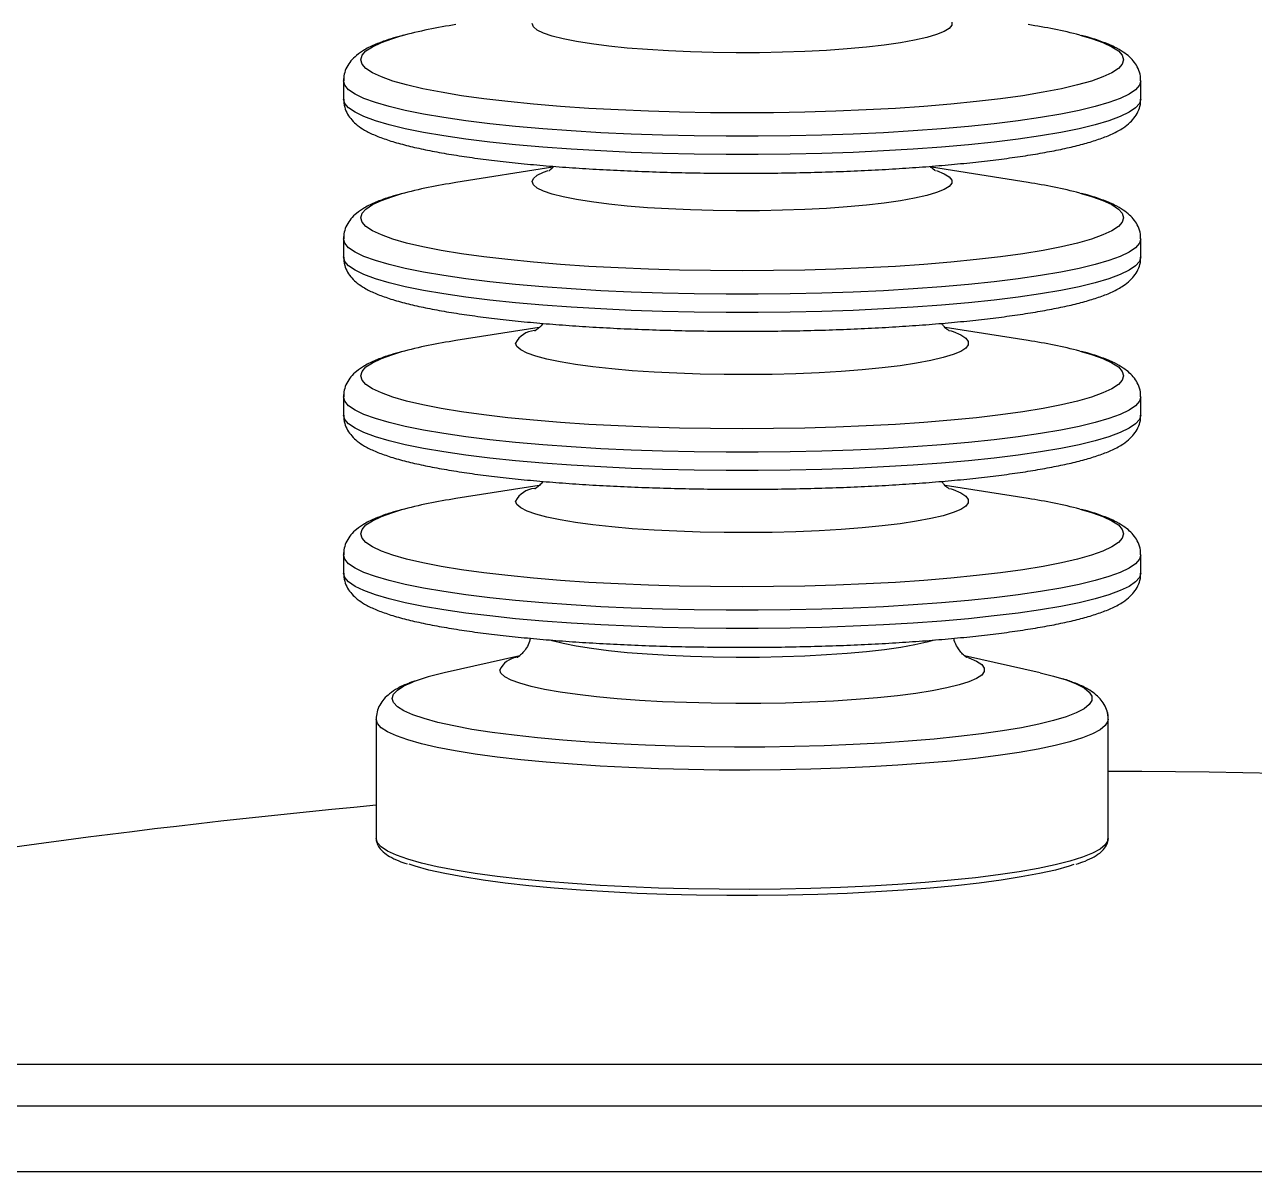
# Model space of a CAD drawing. Header units: millimetres. Extents: x 118006 to 124636, y -130611 to -125922.
# Drawn here: x 120217.4 to 120386.6, y -126960.2 to -126802.4 of the extents above; entities that cross this region are included whole.
import ezdxf

# ---------------------------------------------------------------- set-up
doc = ezdxf.new("R2010")
doc.units = ezdxf.units.MM
doc.header["$LTSCALE"] = 13
doc.layers.add('几何体', color=7, linetype='Continuous')

msp = doc.modelspace()

# ---------------------------------------------------------------- linework, layer by layer
at = {"layer": '几何体'}
for p, q in [((120261.31, -126809.86), (120261.32, -126810.18)), ((120261.28, -126810.16), (120261.28, -126812.67)), ((120371.01, -126812.67), (120371.01, -126810.16)), ((120261.32, -126812.69), (120261.32, -126813)), ((120370.97, -126812.97), (120371.01, -126812.67)), ((120290.1, -126822.06), (120276.76, -126824.17)), ((120355.52, -126824.17), (120342.18, -126822.06)), ((120261.28, -126831.9), (120261.28, -126834.4)), ((120261.31, -126831.6), (120261.32, -126831.91)), ((120371.01, -126834.4), (120371.01, -126831.9)), ((120261.32, -126834.42), (120261.32, -126834.73)), ((120370.97, -126834.7), (120371.01, -126834.4)), ((120288.23, -126844.09), (120276.76, -126845.9)), ((120355.52, -126845.9), (120344.07, -126844.09)), ((120261.28, -126853.63), (120261.28, -126856.14)), ((120261.31, -126853.33), (120261.32, -126853.64)), ((120371.01, -126856.14), (120371.01, -126853.63)), ((120261.32, -126856.15), (120261.32, -126856.47)), ((120370.97, -126856.44), (120371.01, -126856.14)), ((120288.23, -126865.82), (120276.76, -126867.63)), ((120355.52, -126867.63), (120344.07, -126865.82)), ((120261.28, -126875.36), (120261.28, -126877.87)), ((120261.31, -126875.06), (120261.32, -126875.38)), ((120371.01, -126877.87), (120371.01, -126875.36)), ((120261.32, -126877.88), (120261.32, -126878.2)), ((120370.97, -126878.17), (120371.01, -126877.87)), ((120285.54, -126889.24), (120275.14, -126891.59)), ((120357.14, -126891.59), (120346.73, -126889.24)), ((120265.76, -126897.97), (120265.76, -126914.38)), ((120366.52, -126914.38), (120366.52, -126897.97)), ((120366.52, -126914.38), (120366.52, -126914.4)), ((120073.02, -126945.44), (120659.26, -126945.44)), ((120663.64, -126951.21), (120068.64, -126951.21)), ((120068.64, -126960.17), (120366.14, -126960.17)), ((120366.14, -126960.17), (120663.64, -126960.17))]:
    msp.add_line(p, q, dxfattribs=at)
at = {"layer": '几何体', "flags": 128}
for points in [[(120344.99, -126802.08), (120344.99, -126802.52), (120344.64, -126802.96), (120343.94, -126803.39), (120342.91, -126803.81), (120341.55, -126804.21), (120339.88, -126804.59), (120337.93, -126804.94), (120335.71, -126805.26), (120333.25, -126805.54), (120330.59, -126805.78), (120327.75, -126805.98), (120324.76, -126806.13), (120321.68, -126806.24), (120318.53, -126806.3), (120315.34, -126806.32), (120312.17, -126806.28), (120309.05, -126806.19), (120306.01, -126806.06), (120303.1, -126805.88), (120300.34, -126805.66), (120297.78, -126805.4), (120295.43, -126805.1), (120293.34, -126804.77), (120291.53, -126804.4), (120290.01, -126804.01), (120288.82, -126803.6), (120287.95, -126803.18), (120287.43, -126802.74), (120287.25, -126802.3)], [(120362.62, -126803.87), (120364.21, -126804.33), (120365.79, -126804.89), (120367.03, -126805.47), (120367.92, -126806.06), (120368.46, -126806.66), (120368.63, -126807.27), (120368.46, -126807.87), (120367.92, -126808.47), (120367.03, -126809.06), (120365.79, -126809.64), (120364.21, -126810.2), (120362.31, -126810.74), (120360.09, -126811.26), (120357.57, -126811.75), (120354.76, -126812.21), (120351.69, -126812.64), (120348.38, -126813.03), (120344.85, -126813.38), (120341.13, -126813.69), (120337.23, -126813.96), (120333.19, -126814.18), (120329.03, -126814.35), (120324.78, -126814.47), (120320.48, -126814.55), (120316.14, -126814.57), (120311.81, -126814.55), (120307.5, -126814.47), (120303.25, -126814.35), (120299.1, -126814.18), (120295.05, -126813.96), (120291.16, -126813.69), (120287.43, -126813.38), (120283.9, -126813.03), (120280.59, -126812.64), (120277.52, -126812.21), (120274.72, -126811.75), (120272.19, -126811.26), (120269.97, -126810.74), (120268.07, -126810.2), (120266.49, -126809.64), (120265.25, -126809.06), (120264.36, -126808.47), (120263.83, -126807.87), (120263.65, -126807.27), (120263.65, -126807.27)], [(120263.65, -126807.27), (120263.83, -126806.66), (120264.36, -126806.06), (120265.25, -126805.47), (120266.49, -126804.89), (120268.07, -126804.33), (120269.19, -126804)], [(120371.01, -126810.17), (120370.83, -126810.78), (120370.29, -126811.39), (120369.41, -126811.99), (120368.18, -126812.58), (120366.62, -126813.16), (120364.72, -126813.71), (120362.51, -126814.25), (120360, -126814.75), (120357.21, -126815.23), (120354.15, -126815.67), (120350.84, -126816.08), (120347.31, -126816.45), (120343.57, -126816.78), (120339.66, -126817.06), (120335.6, -126817.3), (120331.4, -126817.5), (120327.12, -126817.65), (120322.75, -126817.74), (120318.35, -126817.79), (120313.93, -126817.79), (120309.53, -126817.74), (120305.17, -126817.65), (120300.88, -126817.5), (120296.69, -126817.3), (120292.62, -126817.06), (120288.71, -126816.78), (120284.97, -126816.45), (120281.44, -126816.08), (120278.13, -126815.67), (120275.07, -126815.23), (120272.28, -126814.75), (120269.77, -126814.25), (120267.56, -126813.71), (120265.67, -126813.16), (120264.1, -126812.58), (120262.87, -126811.99), (120261.99, -126811.39), (120261.45, -126810.78), (120261.28, -126810.16)], [(120371.01, -126812.67), (120370.83, -126813.29), (120370.29, -126813.9), (120369.41, -126814.5), (120368.18, -126815.09), (120366.62, -126815.66), (120364.72, -126816.22), (120362.51, -126816.75), (120360, -126817.26), (120357.21, -126817.74), (120354.15, -126818.18), (120350.84, -126818.59), (120347.31, -126818.96), (120343.57, -126819.28), (120339.66, -126819.57), (120335.6, -126819.81), (120331.4, -126820.01), (120327.12, -126820.15), (120322.75, -126820.25), (120318.35, -126820.3), (120313.93, -126820.3), (120309.53, -126820.25), (120305.17, -126820.15), (120300.88, -126820.01), (120296.69, -126819.81), (120292.62, -126819.57), (120288.71, -126819.28), (120284.97, -126818.96), (120281.44, -126818.59), (120278.13, -126818.18), (120275.07, -126817.74), (120272.28, -126817.26), (120269.77, -126816.75), (120267.56, -126816.22), (120265.67, -126815.66), (120264.1, -126815.09), (120262.87, -126814.5), (120261.99, -126813.9), (120261.45, -126813.29), (120261.28, -126812.67)], [(120287.25, -126824.03), (120287.43, -126823.59), (120287.95, -126823.15), (120288.82, -126822.72), (120289.46, -126822.49)], [(120342.88, -126822.51), (120342.91, -126822.52), (120343.94, -126822.94), (120344.64, -126823.37), (120344.99, -126823.81), (120344.99, -126824.25), (120344.64, -126824.69), (120343.94, -126825.12), (120342.91, -126825.54), (120341.55, -126825.94), (120339.88, -126826.32), (120337.93, -126826.67), (120335.71, -126826.99), (120333.25, -126827.27), (120330.59, -126827.51), (120327.75, -126827.71), (120324.76, -126827.87), (120321.68, -126827.98), (120318.53, -126828.04), (120315.34, -126828.05), (120312.17, -126828.01), (120309.05, -126827.93), (120306.01, -126827.79), (120303.1, -126827.62), (120300.34, -126827.4), (120297.78, -126827.13), (120295.43, -126826.83), (120293.34, -126826.5), (120291.53, -126826.14), (120290.01, -126825.75), (120288.82, -126825.34), (120287.95, -126824.91), (120287.43, -126824.47), (120287.25, -126824.03), (120287.25, -126824.03)], [(120362.62, -126825.6), (120364.21, -126826.06), (120365.79, -126826.63), (120367.03, -126827.2), (120367.92, -126827.8), (120368.46, -126828.39), (120368.63, -126829), (120368.46, -126829.6), (120367.92, -126830.2), (120367.03, -126830.79), (120365.79, -126831.37), (120364.21, -126831.93), (120362.31, -126832.48), (120360.09, -126832.99), (120357.57, -126833.49), (120354.76, -126833.95), (120351.69, -126834.37), (120348.38, -126834.76), (120344.85, -126835.11), (120341.13, -126835.42), (120337.23, -126835.69), (120333.19, -126835.91), (120329.03, -126836.08), (120324.78, -126836.2), (120320.48, -126836.28), (120316.14, -126836.3), (120311.81, -126836.28), (120307.5, -126836.2), (120303.25, -126836.08), (120299.1, -126835.91), (120295.05, -126835.69), (120291.16, -126835.42), (120287.43, -126835.11), (120283.9, -126834.76), (120280.59, -126834.37), (120277.52, -126833.95), (120274.72, -126833.49), (120272.19, -126832.99), (120269.97, -126832.48), (120268.07, -126831.93), (120266.49, -126831.37), (120265.25, -126830.79), (120264.36, -126830.2), (120263.83, -126829.6), (120263.65, -126829), (120263.65, -126829)], [(120263.65, -126829), (120263.83, -126828.39), (120264.36, -126827.8), (120265.25, -126827.2), (120266.49, -126826.63), (120268.07, -126826.06), (120269.19, -126825.73)], [(120371.01, -126831.9), (120370.83, -126832.51), (120370.29, -126833.12), (120369.41, -126833.72), (120368.18, -126834.31), (120366.62, -126834.89), (120364.72, -126835.45), (120362.51, -126835.98), (120360, -126836.48), (120357.21, -126836.96), (120354.15, -126837.4), (120350.84, -126837.81), (120347.31, -126838.18), (120343.57, -126838.51), (120339.66, -126838.8), (120335.6, -126839.04), (120331.4, -126839.23), (120327.12, -126839.38), (120322.75, -126839.48), (120318.35, -126839.53), (120313.93, -126839.53), (120309.53, -126839.48), (120305.17, -126839.38), (120300.88, -126839.23), (120296.69, -126839.04), (120292.62, -126838.8), (120288.71, -126838.51), (120284.97, -126838.18), (120281.44, -126837.81), (120278.13, -126837.4), (120275.07, -126836.96), (120272.28, -126836.48), (120269.77, -126835.98), (120267.56, -126835.45), (120265.67, -126834.89), (120264.1, -126834.31), (120262.87, -126833.72), (120261.99, -126833.12), (120261.45, -126832.51), (120261.28, -126831.9)], [(120371.01, -126834.4), (120370.83, -126835.02), (120370.29, -126835.63), (120369.41, -126836.23), (120368.18, -126836.82), (120366.62, -126837.4), (120364.72, -126837.95), (120362.51, -126838.49), (120360, -126838.99), (120357.21, -126839.47), (120354.15, -126839.91), (120350.84, -126840.32), (120347.31, -126840.69), (120343.57, -126841.02), (120339.66, -126841.3), (120335.6, -126841.54), (120331.4, -126841.74), (120327.12, -126841.89), (120322.75, -126841.98), (120318.35, -126842.03), (120313.93, -126842.03), (120309.53, -126841.98), (120305.17, -126841.89), (120300.88, -126841.74), (120296.69, -126841.54), (120292.62, -126841.3), (120288.71, -126841.02), (120284.97, -126840.69), (120281.44, -126840.32), (120278.13, -126839.91), (120275.07, -126839.47), (120272.28, -126838.99), (120269.77, -126838.49), (120267.56, -126837.95), (120265.67, -126837.4), (120264.1, -126836.82), (120262.87, -126836.23), (120261.99, -126835.63), (120261.45, -126835.02), (120261.28, -126834.4)], [(120344.77, -126844.53), (120345.18, -126844.66), (120346.22, -126845.1), (120346.92, -126845.55), (120347.27, -126846.01), (120347.27, -126846.47), (120346.92, -126846.93), (120346.22, -126847.38), (120345.18, -126847.82), (120343.8, -126848.24), (120342.12, -126848.64), (120340.14, -126849.01), (120337.89, -126849.35), (120335.39, -126849.66), (120332.68, -126849.92), (120329.77, -126850.15), (120326.72, -126850.32), (120323.54, -126850.46), (120320.28, -126850.54), (120316.97, -126850.58), (120313.65, -126850.57), (120310.36, -126850.51), (120307.14, -126850.4), (120304.02, -126850.24), (120301.03, -126850.04), (120298.22, -126849.79), (120295.61, -126849.51), (120293.23, -126849.19), (120291.12, -126848.83), (120289.28, -126848.45), (120287.75, -126848.04), (120286.54, -126847.61), (120285.67, -126847.16), (120285.14, -126846.7), (120284.97, -126846.24), (120284.97, -126846.24)], [(120362.62, -126847.33), (120364.21, -126847.8), (120365.79, -126848.36), (120367.03, -126848.94), (120367.92, -126849.53), (120368.46, -126850.13), (120368.63, -126850.73), (120368.46, -126851.33), (120367.92, -126851.93), (120367.03, -126852.52), (120365.79, -126853.1), (120364.21, -126853.67), (120362.31, -126854.21), (120360.09, -126854.73), (120357.57, -126855.22), (120354.76, -126855.68), (120351.69, -126856.11), (120348.38, -126856.5), (120344.85, -126856.85), (120341.13, -126857.16), (120337.23, -126857.42), (120333.19, -126857.64), (120329.03, -126857.81), (120324.78, -126857.94), (120320.48, -126858.01), (120316.14, -126858.04), (120311.81, -126858.01), (120307.5, -126857.94), (120303.25, -126857.81), (120299.1, -126857.64), (120295.05, -126857.42), (120291.16, -126857.16), (120287.43, -126856.85), (120283.9, -126856.5), (120280.59, -126856.11), (120277.52, -126855.68), (120274.72, -126855.22), (120272.19, -126854.73), (120269.97, -126854.21), (120268.07, -126853.67), (120266.49, -126853.1), (120265.25, -126852.52), (120264.36, -126851.93), (120263.83, -126851.33), (120263.65, -126850.73), (120263.65, -126850.73)], [(120263.65, -126850.73), (120263.83, -126850.13), (120264.36, -126849.53), (120265.25, -126848.94), (120266.49, -126848.36), (120268.07, -126847.8), (120269.19, -126847.46)], [(120371.01, -126853.63), (120370.83, -126854.24), (120370.29, -126854.85), (120369.41, -126855.46), (120368.18, -126856.05), (120366.62, -126856.62), (120364.72, -126857.18), (120362.51, -126857.71), (120360, -126858.22), (120357.21, -126858.69), (120354.15, -126859.14), (120350.84, -126859.54), (120347.31, -126859.91), (120343.57, -126860.24), (120339.66, -126860.53), (120335.6, -126860.77), (120331.4, -126860.96), (120327.12, -126861.11), (120322.75, -126861.21), (120318.35, -126861.26), (120313.93, -126861.26), (120309.53, -126861.21), (120305.17, -126861.11), (120300.88, -126860.96), (120296.69, -126860.77), (120292.62, -126860.53), (120288.71, -126860.24), (120284.97, -126859.91), (120281.44, -126859.54), (120278.13, -126859.14), (120275.07, -126858.69), (120272.28, -126858.22), (120269.77, -126857.71), (120267.56, -126857.18), (120265.67, -126856.62), (120264.1, -126856.05), (120262.87, -126855.46), (120261.99, -126854.85), (120261.45, -126854.24), (120261.28, -126853.63)], [(120371.01, -126856.14), (120370.83, -126856.75), (120370.29, -126857.36), (120369.41, -126857.96), (120368.18, -126858.55), (120366.62, -126859.13), (120364.72, -126859.68), (120362.51, -126860.22), (120360, -126860.72), (120357.21, -126861.2), (120354.15, -126861.64), (120350.84, -126862.05), (120347.31, -126862.42), (120343.57, -126862.75), (120339.66, -126863.03), (120335.6, -126863.28), (120331.4, -126863.47), (120327.12, -126863.62), (120322.75, -126863.72), (120318.35, -126863.77), (120313.93, -126863.77), (120309.53, -126863.72), (120305.17, -126863.62), (120300.88, -126863.47), (120296.69, -126863.28), (120292.62, -126863.03), (120288.71, -126862.75), (120284.97, -126862.42), (120281.44, -126862.05), (120278.13, -126861.64), (120275.07, -126861.2), (120272.28, -126860.72), (120269.77, -126860.22), (120267.56, -126859.68), (120265.67, -126859.13), (120264.1, -126858.55), (120262.87, -126857.96), (120261.99, -126857.36), (120261.45, -126856.75), (120261.28, -126856.14)], [(120344.77, -126866.26), (120345.18, -126866.4), (120346.22, -126866.83), (120346.92, -126867.29), (120347.27, -126867.74), (120347.27, -126868.21), (120346.92, -126868.67), (120346.22, -126869.12), (120345.18, -126869.56), (120343.8, -126869.98), (120342.12, -126870.37), (120340.14, -126870.74), (120337.89, -126871.08), (120335.39, -126871.39), (120332.68, -126871.65), (120329.77, -126871.88), (120326.72, -126872.06), (120323.54, -126872.19), (120320.28, -126872.28), (120316.97, -126872.31), (120313.65, -126872.3), (120310.36, -126872.24), (120307.14, -126872.13), (120304.02, -126871.97), (120301.03, -126871.77), (120298.22, -126871.53), (120295.61, -126871.24), (120293.23, -126870.92), (120291.12, -126870.56), (120289.28, -126870.18), (120287.75, -126869.77), (120286.54, -126869.34), (120285.67, -126868.89), (120285.14, -126868.44), (120284.97, -126867.98), (120284.97, -126867.98)], [(120362.62, -126869.07), (120364.21, -126869.53), (120365.79, -126870.09), (120367.03, -126870.67), (120367.92, -126871.26), (120368.46, -126871.86), (120368.63, -126872.46), (120368.46, -126873.07), (120367.92, -126873.67), (120367.03, -126874.26), (120365.79, -126874.84), (120364.21, -126875.4), (120362.31, -126875.94), (120360.09, -126876.46), (120357.57, -126876.95), (120354.76, -126877.41), (120351.69, -126877.84), (120348.38, -126878.23), (120344.85, -126878.58), (120341.13, -126878.89), (120337.23, -126879.15), (120333.19, -126879.37), (120329.03, -126879.55), (120324.78, -126879.67), (120320.48, -126879.74), (120316.14, -126879.77), (120311.81, -126879.74), (120307.5, -126879.67), (120303.25, -126879.55), (120299.1, -126879.37), (120295.05, -126879.15), (120291.16, -126878.89), (120287.43, -126878.58), (120283.9, -126878.23), (120280.59, -126877.84), (120277.52, -126877.41), (120274.72, -126876.95), (120272.19, -126876.46), (120269.97, -126875.94), (120268.07, -126875.4), (120266.49, -126874.84), (120265.25, -126874.26), (120264.36, -126873.67), (120263.83, -126873.07), (120263.65, -126872.46), (120263.65, -126872.46)], [(120263.65, -126872.46), (120263.83, -126871.86), (120264.36, -126871.26), (120265.25, -126870.67), (120266.49, -126870.09), (120268.07, -126869.53), (120269.19, -126869.19)], [(120371.01, -126875.36), (120370.83, -126875.98), (120370.29, -126876.59), (120369.41, -126877.19), (120368.18, -126877.78), (120366.62, -126878.35), (120364.72, -126878.91), (120362.51, -126879.44), (120360, -126879.95), (120357.21, -126880.42), (120354.15, -126880.87), (120350.84, -126881.28), (120347.31, -126881.65), (120343.57, -126881.97), (120339.66, -126882.26), (120335.6, -126882.5), (120331.4, -126882.7), (120327.12, -126882.84), (120322.75, -126882.94), (120318.35, -126882.99), (120313.93, -126882.99), (120309.53, -126882.94), (120305.17, -126882.84), (120300.88, -126882.7), (120296.69, -126882.5), (120292.62, -126882.26), (120288.71, -126881.97), (120284.97, -126881.65), (120281.44, -126881.28), (120278.13, -126880.87), (120275.07, -126880.42), (120272.28, -126879.95), (120269.77, -126879.44), (120267.56, -126878.91), (120265.67, -126878.35), (120264.1, -126877.78), (120262.87, -126877.19), (120261.99, -126876.59), (120261.45, -126875.98), (120261.28, -126875.36)], [(120371.01, -126877.87), (120370.83, -126878.48), (120370.29, -126879.09), (120369.41, -126879.7), (120368.18, -126880.29), (120366.62, -126880.86), (120364.72, -126881.42), (120362.51, -126881.95), (120360, -126882.46), (120357.21, -126882.93), (120354.15, -126883.38), (120350.84, -126883.78), (120347.31, -126884.15), (120343.57, -126884.48), (120339.66, -126884.77), (120335.6, -126885.01), (120331.4, -126885.2), (120327.12, -126885.35), (120322.75, -126885.45), (120318.35, -126885.5), (120313.93, -126885.5), (120309.53, -126885.45), (120305.17, -126885.35), (120300.88, -126885.2), (120296.69, -126885.01), (120292.62, -126884.77), (120288.71, -126884.48), (120284.97, -126884.15), (120281.44, -126883.78), (120278.13, -126883.38), (120275.07, -126882.93), (120272.28, -126882.46), (120269.77, -126881.95), (120267.56, -126881.42), (120265.67, -126880.86), (120264.1, -126880.29), (120262.87, -126879.7), (120261.99, -126879.09), (120261.45, -126878.48), (120261.28, -126877.87)], [(120342.59, -126887.09), (120341.58, -126887.37), (120339.91, -126887.75), (120337.96, -126888.1), (120335.73, -126888.42), (120333.27, -126888.7), (120330.61, -126888.94), (120327.76, -126889.14), (120324.78, -126889.3), (120321.69, -126889.41), (120318.53, -126889.47), (120315.34, -126889.48), (120312.17, -126889.45), (120309.04, -126889.36), (120306, -126889.23), (120303.08, -126889.05), (120300.32, -126888.83), (120297.75, -126888.57), (120295.41, -126888.26), (120293.31, -126887.93), (120291.5, -126887.57), (120289.98, -126887.18), (120289.75, -126887.11)], [(120347.26, -126889.51), (120347.36, -126889.54), (120348.41, -126890), (120349.11, -126890.47), (120349.46, -126890.94), (120349.46, -126891.42), (120349.11, -126891.9), (120348.41, -126892.37), (120347.36, -126892.82), (120345.99, -126893.26), (120344.29, -126893.67), (120342.3, -126894.06), (120340.03, -126894.42), (120337.51, -126894.75), (120334.77, -126895.04), (120331.82, -126895.28), (120328.71, -126895.48), (120325.47, -126895.64), (120322.12, -126895.75), (120318.72, -126895.81), (120315.28, -126895.82), (120311.86, -126895.79), (120308.48, -126895.7), (120305.18, -126895.57), (120302, -126895.39), (120298.96, -126895.16), (120296.11, -126894.9), (120293.48, -126894.59), (120291.08, -126894.25), (120288.95, -126893.87), (120287.1, -126893.47), (120285.57, -126893.04), (120284.36, -126892.59), (120283.48, -126892.13), (120282.95, -126891.66), (120282.78, -126891.18), (120282.78, -126891.18)], [(120360.73, -126892.58), (120360.73, -126892.58), (120362.13, -126893.12), (120363.19, -126893.68), (120363.9, -126894.24), (120364.25, -126894.82), (120364.25, -126895.4), (120363.9, -126895.97), (120363.19, -126896.54), (120362.13, -126897.1), (120360.73, -126897.64), (120359, -126898.16), (120356.96, -126898.66), (120354.61, -126899.14), (120351.98, -126899.59), (120349.08, -126900), (120345.93, -126900.37), (120342.57, -126900.71), (120339.01, -126901.01), (120335.29, -126901.26), (120331.42, -126901.46), (120327.43, -126901.62), (120323.37, -126901.73), (120319.25, -126901.8), (120315.1, -126901.81), (120310.97, -126901.77), (120306.87, -126901.68), (120302.84, -126901.55), (120298.91, -126901.37), (120295.11, -126901.14), (120291.47, -126900.86), (120288, -126900.55), (120284.75, -126900.19), (120281.72, -126899.8), (120278.96, -126899.37), (120276.46, -126898.91), (120274.26, -126898.42), (120272.37, -126897.9), (120270.81, -126897.37), (120269.58, -126896.82), (120268.69, -126896.26), (120268.16, -126895.68), (120267.98, -126895.11), (120267.98, -126895.11)], [(120267.98, -126895.11), (120268.16, -126894.53), (120268.69, -126893.96), (120269.58, -126893.4), (120270.76, -126892.87)], [(120357.14, -126891.59), (120359, -126892.05), (120360.73, -126892.58)], [(120366.52, -126897.98), (120366.47, -126898.26), (120366.12, -126898.85), (120365.42, -126899.43), (120364.37, -126900), (120362.98, -126900.55), (120361.26, -126901.09), (120359.23, -126901.6), (120356.9, -126902.09), (120354.27, -126902.55), (120351.39, -126902.98), (120348.25, -126903.37), (120344.89, -126903.73), (120341.33, -126904.04), (120337.59, -126904.31), (120333.7, -126904.54), (120329.69, -126904.72), (120325.58, -126904.86), (120321.41, -126904.94), (120317.2, -126904.98), (120312.98, -126904.97), (120308.78, -126904.91), (120304.64, -126904.8), (120300.57, -126904.64), (120296.62, -126904.43), (120292.8, -126904.18), (120289.15, -126903.89), (120285.68, -126903.55), (120282.43, -126903.18), (120279.42, -126902.77), (120276.66, -126902.33), (120274.18, -126901.85), (120272, -126901.35), (120270.12, -126900.82), (120268.57, -126900.28), (120267.35, -126899.71), (120266.47, -126899.14), (120265.94, -126898.56), (120265.76, -126897.97)], [(120366.52, -126914.4), (120366.47, -126914.67), (120366.12, -126915.26), (120365.42, -126915.84), (120364.37, -126916.4), (120362.98, -126916.96), (120361.26, -126917.5), (120359.23, -126918.01), (120356.9, -126918.5), (120354.27, -126918.96), (120351.39, -126919.39), (120348.25, -126919.78), (120344.89, -126920.13), (120341.33, -126920.45), (120337.59, -126920.72), (120333.7, -126920.95), (120329.69, -126921.13), (120325.58, -126921.26), (120321.41, -126921.35), (120317.2, -126921.39), (120312.98, -126921.37), (120308.78, -126921.31), (120304.64, -126921.2), (120300.57, -126921.05), (120296.62, -126920.84), (120292.8, -126920.59), (120289.15, -126920.3), (120285.68, -126919.96), (120282.43, -126919.59), (120279.42, -126919.18), (120276.66, -126918.73), (120274.18, -126918.26), (120272, -126917.76), (120270.12, -126917.23), (120268.57, -126916.68), (120267.35, -126916.12), (120266.47, -126915.55), (120265.94, -126914.96), (120265.76, -126914.38)], [(120361.81, -126917.98), (120361.14, -126918.2), (120359.25, -126918.72), (120357.05, -126919.21), (120354.56, -126919.68), (120351.79, -126920.12), (120348.76, -126920.52), (120345.5, -126920.89), (120342.03, -126921.22), (120338.37, -126921.5), (120334.55, -126921.74), (120330.6, -126921.94), (120326.54, -126922.08), (120322.41, -126922.18), (120318.24, -126922.23), (120314.05, -126922.23), (120309.87, -126922.18), (120305.74, -126922.08), (120301.68, -126921.94), (120297.73, -126921.74), (120293.91, -126921.5), (120290.25, -126921.22), (120286.78, -126920.89), (120283.52, -126920.52), (120280.49, -126920.12), (120277.72, -126919.68), (120275.23, -126919.21), (120273.03, -126918.72), (120271.15, -126918.2), (120270.32, -126917.93)]]:
    msp.add_lwpolyline(points, dxfattribs=at)
at = {"layer": '几何体'}
for centre, radius, start, end in [((120286.7, -126869.71), 68, 98.4093, 104.9228), ((120345.21, -126871.7), 70.02, 75.6093, 81.5346), ((120286.7, -126891.44), 68, 98.4093, 104.9228), ((120345.21, -126893.43), 70.02, 75.6093, 81.5346), ((120287.86, -126847.78), 3.28, 95.462, 152.0949), ((120286.7, -126913.17), 68, 98.4093, 104.9228), ((120345.21, -126915.16), 70.02, 75.6093, 81.5346), ((120287.86, -126869.51), 3.28, 95.462, 152.0949), ((120286.7, -126934.9), 68, 98.4093, 104.9228), ((120345.21, -126936.89), 70.02, 75.6093, 81.5346), ((120285.57, -126892.55), 3.11, 98.5026, 153.8831), ((120281.38, -126921.24), 30.29, 101.8856, 110.5235), ((120366.14, -127992.26), 1087.09, 74.35744, 89.9802), ((120366.14, -127992.26), 1087.09, 95.29791, 105.64256)]:
    msp.add_arc(centre, radius, start, end, dxfattribs=at)
for points, knots in [([(120268.96, -126804.06), (120268.46, -126804.2), (120267.27, -126804.54), (120265.69, -126805.13), (120264.24, -126805.82), (120263.14, -126806.57), (120262.32, -126807.36), (120261.72, -126808.23), (120261.34, -126809.18), (120261.3, -126809.86), (120261.28, -126810.16)], [0, 0, 0, 0, 0.126786, 0.300141, 0.48136, 0.628299, 0.739469, 0.836205, 0.925525, 1, 1, 1, 1]), ([(120269.5, -126803.91), (120269.24, -126803.98), (120268.75, -126804.1), (120268.34, -126804.23), (120268.15, -126804.3)], [0, 0, 0, 0, 0.527072, 1, 1, 1, 1]), ([(120370.96, -126810.17), (120370.97, -126809.95), (120370.98, -126809.35), (120370.66, -126808.45), (120370.13, -126807.57), (120369.43, -126806.82), (120368.53, -126806.13), (120367.32, -126805.45), (120365.69, -126804.78), (120364.15, -126804.26), (120363.09, -126803.99), (120362.8, -126803.92)], [0, 0, 0, 0, 0.052149, 0.139038, 0.22701, 0.323279, 0.437278, 0.581603, 0.759596, 0.936469, 1, 1, 1, 1]), ([(120261.28, -126812.67), (120261.31, -126813.06), (120261.38, -126813.82), (120261.84, -126814.81), (120262.44, -126815.61), (120263.22, -126816.33), (120264.25, -126817.01), (120265.59, -126817.67), (120267.3, -126818.31), (120269.31, -126818.9), (120271.59, -126819.45), (120274.08, -126819.96), (120276.79, -126820.42), (120279.71, -126820.84), (120282.82, -126821.23), (120286.13, -126821.58), (120289.6, -126821.89), (120293.23, -126822.16), (120296.98, -126822.39), (120300.85, -126822.57), (120304.81, -126822.72), (120308.83, -126822.82), (120312.89, -126822.88), (120316.98, -126822.89), (120321.06, -126822.86), (120325.11, -126822.78), (120329.1, -126822.66), (120333.02, -126822.5), (120336.84, -126822.3), (120340.54, -126822.05), (120344.1, -126821.77), (120347.5, -126821.44), (120350.71, -126821.08), (120353.73, -126820.68), (120356.54, -126820.25), (120359.12, -126819.78), (120361.47, -126819.28), (120363.59, -126818.73), (120365.48, -126818.14), (120367.17, -126817.46), (120368.49, -126816.74), (120369.5, -126815.96), (120370.23, -126815.15), (120370.73, -126814.23), (120371.01, -126813.36), (120370.97, -126812.84), (120370.96, -126812.68)], [0, 0, 0, 0, 0.014424, 0.028107, 0.042451, 0.058719, 0.07864, 0.104111, 0.130019, 0.157346, 0.183522, 0.209059, 0.234233, 0.259187, 0.283996, 0.308708, 0.333353, 0.357949, 0.382509, 0.407044, 0.43156, 0.456064, 0.480559, 0.505049, 0.529539, 0.55403, 0.578526, 0.60303, 0.627548, 0.652083, 0.676644, 0.701238, 0.725877, 0.750577, 0.775364, 0.800274, 0.825367, 0.850742, 0.876581, 0.903226, 0.931334, 0.950698, 0.966537, 0.980666, 0.993996, 1, 1, 1, 1]), ([(120290.2, -126821.95), (120290.09, -126822.07), (120289.84, -126822.35), (120289.58, -126822.52), (120289.55, -126822.54), (120289.53, -126822.55)], [0, 0, 0, 0, 0.281179, 0.627268, 1, 1, 1, 1]), ([(120342.73, -126822.54), (120342.73, -126822.54), (120342.72, -126822.54), (120342.48, -126822.35), (120342.21, -126822.15), (120342.06, -126821.93), (120342.05, -126821.92)], [0, 0, 0, 0, 0.288425, 0.644276, 0.983608, 1, 1, 1, 1]), ([(120268.96, -126825.79), (120268.46, -126825.93), (120267.27, -126826.27), (120265.69, -126826.86), (120264.24, -126827.56), (120263.14, -126828.3), (120262.32, -126829.09), (120261.72, -126829.96), (120261.34, -126830.92), (120261.3, -126831.59), (120261.28, -126831.9)], [0, 0, 0, 0, 0.126786, 0.300141, 0.48136, 0.628299, 0.739469, 0.836205, 0.925525, 1, 1, 1, 1]), ([(120269.5, -126825.65), (120269.24, -126825.71), (120268.75, -126825.83), (120268.34, -126825.96), (120268.15, -126826.03)], [0, 0, 0, 0, 0.527072, 1, 1, 1, 1]), ([(120370.96, -126831.9), (120370.97, -126831.68), (120370.98, -126831.08), (120370.66, -126830.18), (120370.13, -126829.3), (120369.43, -126828.56), (120368.53, -126827.87), (120367.32, -126827.18), (120365.69, -126826.51), (120364.15, -126825.99), (120363.09, -126825.73), (120362.8, -126825.65)], [0, 0, 0, 0, 0.052149, 0.139038, 0.22701, 0.323279, 0.437278, 0.581603, 0.759596, 0.936469, 1, 1, 1, 1]), ([(120261.28, -126834.4), (120261.31, -126834.79), (120261.38, -126835.56), (120261.84, -126836.54), (120262.44, -126837.35), (120263.22, -126838.06), (120264.25, -126838.74), (120265.59, -126839.4), (120267.3, -126840.04), (120269.31, -126840.64), (120271.59, -126841.19), (120274.08, -126841.69), (120276.79, -126842.15), (120279.71, -126842.57), (120282.82, -126842.96), (120286.13, -126843.31), (120289.6, -126843.62), (120293.23, -126843.89), (120296.98, -126844.12), (120300.85, -126844.31), (120304.81, -126844.45), (120308.83, -126844.55), (120312.89, -126844.61), (120316.98, -126844.62), (120321.06, -126844.59), (120325.11, -126844.52), (120329.1, -126844.4), (120333.02, -126844.23), (120336.84, -126844.03), (120340.54, -126843.78), (120344.1, -126843.5), (120347.5, -126843.17), (120350.71, -126842.81), (120353.73, -126842.41), (120356.54, -126841.98), (120359.12, -126841.51), (120361.47, -126841.01), (120363.59, -126840.46), (120365.48, -126839.87), (120367.17, -126839.19), (120368.49, -126838.47), (120369.5, -126837.69), (120370.23, -126836.88), (120370.73, -126835.96), (120371.01, -126835.1), (120370.97, -126834.57), (120370.96, -126834.41)], [0, 0, 0, 0, 0.014424, 0.028107, 0.042451, 0.058719, 0.07864, 0.104111, 0.130019, 0.157346, 0.183522, 0.209059, 0.234233, 0.259187, 0.283996, 0.308708, 0.333353, 0.357949, 0.382509, 0.407044, 0.43156, 0.456064, 0.480559, 0.505049, 0.529539, 0.55403, 0.578526, 0.60303, 0.627548, 0.652083, 0.676644, 0.701238, 0.725877, 0.750577, 0.775364, 0.800274, 0.825367, 0.850742, 0.876581, 0.903226, 0.931334, 0.950698, 0.966537, 0.980666, 0.993996, 1, 1, 1, 1]), ([(120288.71, -126843.53), (120288.71, -126843.54), (120288.55, -126843.8), (120288.21, -126844.11), (120287.83, -126844.44), (120287.61, -126844.58), (120287.61, -126844.58), (120287.6, -126844.58)], [0, 0, 0, 0, 0.006767, 0.264743, 0.522768, 0.79258, 1, 1, 1, 1]), ([(120344.69, -126844.59), (120344.7, -126844.59), (120344.73, -126844.6), (120344.61, -126844.55), (120344.32, -126844.33), (120343.93, -126844.01), (120343.68, -126843.65), (120343.59, -126843.53)], [0, 0, 0, 0, 0.010138, 0.313669, 0.591205, 0.859114, 1, 1, 1, 1]), ([(120268.96, -126847.52), (120268.46, -126847.66), (120267.27, -126848), (120265.69, -126848.59), (120264.24, -126849.29), (120263.14, -126850.03), (120262.32, -126850.82), (120261.72, -126851.69), (120261.34, -126852.65), (120261.3, -126853.32), (120261.28, -126853.63)], [0, 0, 0, 0, 0.1267861, 0.3001408, 0.4813603, 0.6282985, 0.7394686, 0.8362045, 0.925525, 1, 1, 1, 1]), ([(120269.5, -126847.38), (120269.24, -126847.44), (120268.75, -126847.56), (120268.34, -126847.7), (120268.15, -126847.76)], [0, 0, 0, 0, 0.527072, 1, 1, 1, 1]), ([(120370.96, -126853.63), (120370.97, -126853.41), (120370.98, -126852.81), (120370.66, -126851.91), (120370.13, -126851.03), (120369.43, -126850.29), (120368.53, -126849.6), (120367.32, -126848.91), (120365.69, -126848.24), (120364.15, -126847.73), (120363.09, -126847.46), (120362.8, -126847.39)], [0, 0, 0, 0, 0.052149, 0.139038, 0.22701, 0.323279, 0.437278, 0.581603, 0.759596, 0.936469, 1, 1, 1, 1]), ([(120261.28, -126856.14), (120261.31, -126856.53), (120261.38, -126857.29), (120261.84, -126858.27), (120262.44, -126859.08), (120263.22, -126859.79), (120264.25, -126860.48), (120265.59, -126861.13), (120267.3, -126861.77), (120269.31, -126862.37), (120271.59, -126862.92), (120274.08, -126863.42), (120276.79, -126863.88), (120279.71, -126864.31), (120282.82, -126864.69), (120286.13, -126865.04), (120289.6, -126865.35), (120293.23, -126865.62), (120296.98, -126865.85), (120300.85, -126866.04), (120304.81, -126866.18), (120308.83, -126866.28), (120312.89, -126866.34), (120316.98, -126866.35), (120321.06, -126866.32), (120325.11, -126866.25), (120329.1, -126866.13), (120333.02, -126865.97), (120336.84, -126865.76), (120340.54, -126865.52), (120344.1, -126865.23), (120347.5, -126864.91), (120350.71, -126864.54), (120353.73, -126864.15), (120356.54, -126863.71), (120359.12, -126863.24), (120361.47, -126862.74), (120363.59, -126862.2), (120365.48, -126861.6), (120367.17, -126860.93), (120368.49, -126860.21), (120369.5, -126859.42), (120370.23, -126858.61), (120370.73, -126857.69), (120371.01, -126856.83), (120370.97, -126856.3), (120370.96, -126856.14)], [0, 0, 0, 0, 0.014424, 0.028107, 0.042451, 0.058719, 0.07864, 0.104111, 0.130019, 0.157346, 0.183522, 0.209059, 0.234233, 0.259187, 0.283996, 0.308708, 0.333353, 0.357949, 0.382509, 0.407044, 0.43156, 0.456064, 0.480559, 0.505049, 0.529539, 0.55403, 0.578526, 0.60303, 0.627548, 0.652083, 0.676644, 0.701238, 0.725877, 0.750577, 0.775364, 0.800274, 0.825367, 0.850742, 0.876581, 0.903226, 0.931334, 0.950698, 0.966537, 0.980666, 0.993996, 1, 1, 1, 1]), ([(120288.71, -126865.26), (120288.71, -126865.27), (120288.55, -126865.53), (120288.21, -126865.84), (120287.83, -126866.18), (120287.61, -126866.31), (120287.61, -126866.31), (120287.6, -126866.31)], [0, 0, 0, 0, 0.006767, 0.264743, 0.522768, 0.79258, 1, 1, 1, 1]), ([(120344.69, -126866.32), (120344.7, -126866.32), (120344.73, -126866.34), (120344.61, -126866.28), (120344.32, -126866.07), (120343.93, -126865.74), (120343.68, -126865.38), (120343.59, -126865.26)], [0, 0, 0, 0, 0.010138, 0.313669, 0.591205, 0.859114, 1, 1, 1, 1]), ([(120269.5, -126869.11), (120269.24, -126869.17), (120268.75, -126869.29), (120268.34, -126869.43), (120268.15, -126869.49)], [0, 0, 0, 0, 0.527072, 1, 1, 1, 1]), ([(120370.96, -126875.37), (120370.97, -126875.14), (120370.98, -126874.55), (120370.66, -126873.64), (120370.13, -126872.77), (120369.43, -126872.02), (120368.53, -126871.33), (120367.32, -126870.65), (120365.69, -126869.98), (120364.15, -126869.46), (120363.09, -126869.19), (120362.8, -126869.12)], [0, 0, 0, 0, 0.052149, 0.139038, 0.22701, 0.323279, 0.437278, 0.581603, 0.759596, 0.936469, 1, 1, 1, 1]), ([(120268.96, -126869.25), (120268.46, -126869.4), (120267.27, -126869.73), (120265.69, -126870.33), (120264.24, -126871.02), (120263.14, -126871.77), (120262.32, -126872.55), (120261.72, -126873.42), (120261.34, -126874.38), (120261.3, -126875.06), (120261.28, -126875.36)], [0, 0, 0, 0, 0.126786, 0.300141, 0.48136, 0.628299, 0.739469, 0.836205, 0.925525, 1, 1, 1, 1]), ([(120261.28, -126877.87), (120261.31, -126878.26), (120261.38, -126879.02), (120261.84, -126880), (120262.44, -126880.81), (120263.22, -126881.52), (120264.25, -126882.21), (120265.59, -126882.86), (120267.3, -126883.51), (120269.31, -126884.1), (120271.59, -126884.65), (120274.08, -126885.15), (120276.79, -126885.61), (120279.71, -126886.04), (120282.82, -126886.42), (120286.13, -126886.77), (120289.6, -126887.08), (120293.23, -126887.35), (120296.98, -126887.58), (120300.85, -126887.77), (120304.81, -126887.92), (120308.83, -126888.02), (120312.89, -126888.07), (120316.98, -126888.09), (120321.06, -126888.06), (120325.11, -126887.98), (120329.1, -126887.86), (120333.02, -126887.7), (120336.84, -126887.49), (120340.54, -126887.25), (120344.1, -126886.96), (120347.5, -126886.64), (120350.71, -126886.28), (120353.73, -126885.88), (120356.54, -126885.44), (120359.12, -126884.98), (120361.47, -126884.47), (120363.59, -126883.93), (120365.48, -126883.33), (120367.17, -126882.66), (120368.49, -126881.94), (120369.5, -126881.15), (120370.23, -126880.35), (120370.73, -126879.42), (120371.01, -126878.56), (120370.97, -126878.04), (120370.96, -126877.87)], [0, 0, 0, 0, 0.0144238, 0.0281073, 0.0424514, 0.0587189, 0.0786403, 0.1041112, 0.1300191, 0.1573458, 0.183522, 0.2090587, 0.2342333, 0.2591865, 0.2839961, 0.3087085, 0.3333529, 0.3579487, 0.3825092, 0.4070441, 0.4315604, 0.4560637, 0.4805587, 0.5050491, 0.5295386, 0.5540297, 0.5785256, 0.6030302, 0.6275477, 0.6520833, 0.6766437, 0.7012376, 0.7258765, 0.7505773, 0.7753641, 0.8002743, 0.825367, 0.8507425, 0.8765806, 0.9032262, 0.9313345, 0.9506978, 0.9665373, 0.980666, 0.9939957, 1, 1, 1, 1]), ([(120287.01, -126886.84), (120286.91, -126887.15), (120286.71, -126887.81), (120286.22, -126888.56), (120285.74, -126889.09), (120285.38, -126889.38), (120285.19, -126889.51), (120285.2, -126889.5), (120285.2, -126889.5)], [0, 0, 0, 0, 0.164147, 0.346401, 0.521534, 0.698238, 0.883752, 1, 1, 1, 1]), ([(120347.1, -126889.51), (120347.1, -126889.51), (120347.14, -126889.53), (120347.01, -126889.46), (120346.72, -126889.25), (120346.26, -126888.81), (120345.77, -126888.11), (120345.39, -126887.42), (120345.3, -126886.94), (120345.28, -126886.84)], [0, 0, 0, 0, 0.01289, 0.216291, 0.402547, 0.582167, 0.762689, 0.950202, 1, 1, 1, 1]), ([(120270.52, -126892.94), (120270.45, -126892.96), (120269.76, -126893.2), (120268.81, -126893.67), (120267.69, -126894.38), (120266.87, -126895.14), (120266.26, -126895.97), (120265.85, -126896.93), (120265.79, -126897.63), (120265.76, -126897.97)], [0, 0, 0, 0, 0.030459, 0.279111, 0.484155, 0.635506, 0.766936, 0.887944, 1, 1, 1, 1]), ([(120271.27, -126892.68), (120270.95, -126892.77), (120270.62, -126892.87), (120270.35, -126893), (120270.34, -126893)], [0, 0, 0, 0, 0.9609355, 1, 1, 1, 1]), ([(120361.5, -126892.85), (120361.27, -126892.76), (120360.9, -126892.61), (120360.44, -126892.48), (120360.27, -126892.43)], [0, 0, 0, 0, 0.635774, 1, 1, 1, 1]), ([(120366.51, -126898.01), (120366.51, -126897.99), (120366.57, -126897.62), (120366.39, -126896.86), (120365.99, -126895.9), (120365.38, -126895.11), (120364.64, -126894.42), (120363.64, -126893.77), (120362.45, -126893.18), (120361.44, -126892.82), (120360.96, -126892.65)], [0, 0, 0, 0, 0.003626, 0.114694, 0.223502, 0.33694, 0.46508, 0.621951, 0.824932, 1, 1, 1, 1]), ([(120366.52, -126897.97), (120366.51, -126897.6), (120366.5, -126897.22), (120366.37, -126896.91), (120366.37, -126896.9)], [0, 0, 0, 0, 0.972323, 1, 1, 1, 1]), ([(120265.76, -126914.38), (120265.78, -126914.57), (120265.83, -126915.03), (120266.18, -126915.68), (120266.76, -126916.29), (120267.64, -126916.88), (120268.71, -126917.42), (120269.63, -126917.74), (120270.02, -126917.88)], [0, 0, 0, 0, 0.111735, 0.261368, 0.424511, 0.621443, 0.84421, 1, 1, 1, 1]), ([(120362.13, -126917.93), (120362.54, -126917.78), (120363.49, -126917.45), (120364.63, -126916.89), (120365.55, -126916.27), (120366.15, -126915.61), (120366.48, -126914.98), (120366.48, -126914.57), (120366.48, -126914.43)], [0, 0, 0, 0, 0.167191, 0.380404, 0.599021, 0.772861, 0.920226, 1, 1, 1, 1])]:
    msp.add_open_spline(points, degree=3, knots=knots, dxfattribs=at)

doc.saveas('drawing.dxf')
